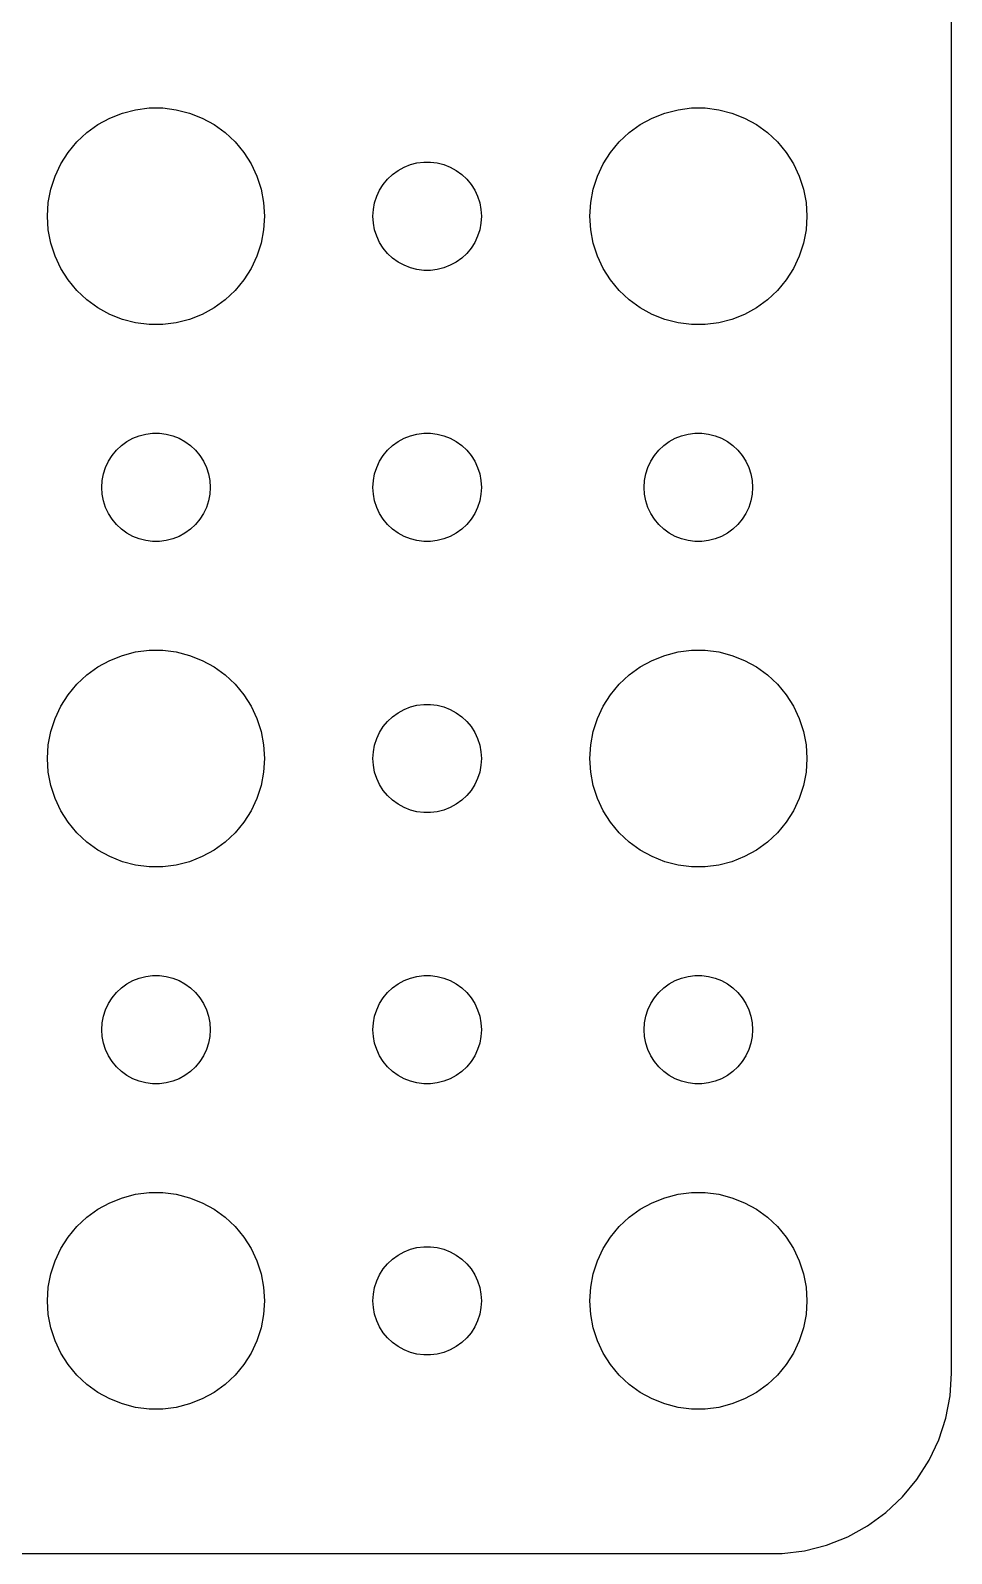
# Model space of a CAD drawing. Header units: metres. Extents: x -90 to 90, y -89 to 89.
# Drawn here: x 64.03 to 89.5, y -89.49 to -47.36 of the extents above; entities that cross this region are included whole.
import ezdxf

# ---------------------------------------------------------------- set-up
doc = ezdxf.new("R2010")
doc.units = ezdxf.units.M

msp = doc.modelspace()

# ---------------------------------------------------------------- linework, layer by layer
for p, q in [((89.5, -84.5), (89.5, 84.5)), ((66.2227, -49.7855), (66.573, -49.6468)), ((66.573, -49.6468), (66.9379, -49.5531)), ((66.9379, -49.5531), (67.3116, -49.5059)), ((67.3116, -49.5059), (67.6884, -49.5059)), ((67.6884, -49.5059), (68.0621, -49.5531)), ((68.0621, -49.5531), (68.427, -49.6468)), ((68.427, -49.6468), (68.7773, -49.7855)), ((81.2227, -49.7855), (81.573, -49.6468)), ((81.573, -49.6468), (81.9379, -49.5531)), ((81.9379, -49.5531), (82.3116, -49.5059)), ((82.3116, -49.5059), (82.6884, -49.5059)), ((82.6884, -49.5059), (83.0621, -49.5531)), ((83.0621, -49.5531), (83.427, -49.6468)), ((83.427, -49.6468), (83.7773, -49.7855)), ((65.5877, -50.1885), (65.8925, -49.967)), ((65.8925, -49.967), (66.2227, -49.7855)), ((68.7773, -49.7855), (69.1075, -49.967)), ((69.1075, -49.967), (69.4123, -50.1885)), ((80.5877, -50.1885), (80.8925, -49.967)), ((80.8925, -49.967), (81.2227, -49.7855)), ((83.7773, -49.7855), (84.1075, -49.967)), ((84.1075, -49.967), (84.4123, -50.1885)), ((65.073, -50.7366), (65.3131, -50.4464)), ((65.3131, -50.4464), (65.5877, -50.1885)), ((69.4123, -50.1885), (69.6869, -50.4464)), ((69.6869, -50.4464), (69.927, -50.7366)), ((80.073, -50.7366), (80.3131, -50.4464)), ((80.3131, -50.4464), (80.5877, -50.1885)), ((84.4123, -50.1885), (84.6869, -50.4464)), ((84.6869, -50.4464), (84.927, -50.7366)), ((64.8711, -51.0547), (65.073, -50.7366)), ((69.927, -50.7366), (70.1289, -51.0547)), ((79.8711, -51.0547), (80.073, -50.7366)), ((84.927, -50.7366), (85.1289, -51.0547)), ((64.5943, -51.7539), (64.7107, -51.3956)), ((64.7107, -51.3956), (64.8711, -51.0547)), ((70.1289, -51.0547), (70.2893, -51.3956)), ((70.2893, -51.3956), (70.4057, -51.7539)), ((73.9065, -51.4732), (74.0439, -51.3442)), ((74.0439, -51.3442), (74.1963, -51.2335)), ((74.1963, -51.2335), (74.3613, -51.1428)), ((74.3613, -51.1428), (74.5365, -51.0734)), ((74.5365, -51.0734), (74.7189, -51.0266)), ((74.7189, -51.0266), (74.9058, -51.003)), ((74.9058, -51.003), (75.0942, -51.003)), ((75.0942, -51.003), (75.2811, -51.0266)), ((75.2811, -51.0266), (75.4635, -51.0734)), ((75.4635, -51.0734), (75.6387, -51.1428)), ((75.6387, -51.1428), (75.8037, -51.2335)), ((75.8037, -51.2335), (75.9561, -51.3442)), ((75.9561, -51.3442), (76.0934, -51.4732)), ((79.5943, -51.7539), (79.7107, -51.3956)), ((79.7107, -51.3956), (79.8711, -51.0547)), ((85.1289, -51.0547), (85.2893, -51.3956)), ((85.2893, -51.3956), (85.4057, -51.7539)), ((64.5237, -52.124), (64.5943, -51.7539)), ((70.4057, -51.7539), (70.4763, -52.124)), ((73.6053, -51.9478), (73.6855, -51.7774)), ((73.6855, -51.7774), (73.7865, -51.6183)), ((73.7865, -51.6183), (73.9065, -51.4732)), ((76.0934, -51.4732), (76.2135, -51.6183)), ((76.2135, -51.6183), (76.3145, -51.7774)), ((76.3145, -51.7774), (76.3947, -51.9478)), ((79.5237, -52.124), (79.5943, -51.7539)), ((85.4057, -51.7539), (85.4763, -52.124)), ((64.5, -52.5), (64.5237, -52.124)), ((70.4763, -52.124), (70.5, -52.5)), ((73.5118, -52.312), (73.5471, -52.127)), ((73.5471, -52.127), (73.6053, -51.9478)), ((76.3947, -51.9478), (76.4529, -52.127)), ((76.4529, -52.127), (76.4882, -52.312)), ((79.5, -52.5), (79.5237, -52.124)), ((85.4763, -52.124), (85.5, -52.5)), ((64.5237, -52.876), (64.5, -52.5)), ((70.5, -52.5), (70.4763, -52.876)), ((73.5, -52.5), (73.5118, -52.312)), ((73.5118, -52.688), (73.5, -52.5)), ((76.4882, -52.312), (76.5, -52.5)), ((76.5, -52.5), (76.4882, -52.688)), ((79.5237, -52.876), (79.5, -52.5)), ((85.5, -52.5), (85.4763, -52.876)), ((64.5943, -53.2461), (64.5237, -52.876)), ((70.4763, -52.876), (70.4057, -53.2461)), ((73.5471, -52.873), (73.5118, -52.688)), ((73.6053, -53.0522), (73.5471, -52.873)), ((73.6855, -53.2226), (73.6053, -53.0522)), ((76.3947, -53.0522), (76.3145, -53.2226)), ((76.4529, -52.873), (76.3947, -53.0522)), ((76.4882, -52.688), (76.4529, -52.873)), ((79.5943, -53.2461), (79.5237, -52.876)), ((85.4763, -52.876), (85.4057, -53.2461)), ((64.7107, -53.6044), (64.5943, -53.2461)), ((70.4057, -53.2461), (70.2893, -53.6044)), ((73.7865, -53.3817), (73.6855, -53.2226)), ((73.9065, -53.5268), (73.7865, -53.3817)), ((76.2135, -53.3817), (76.0934, -53.5268)), ((76.3145, -53.2226), (76.2135, -53.3817)), ((79.7107, -53.6044), (79.5943, -53.2461)), ((85.4057, -53.2461), (85.2893, -53.6044)), ((64.8711, -53.9453), (64.7107, -53.6044)), ((70.2893, -53.6044), (70.1289, -53.9453)), ((74.0439, -53.6558), (73.9065, -53.5268)), ((74.1963, -53.7665), (74.0439, -53.6558)), ((74.3613, -53.8572), (74.1963, -53.7665)), ((74.5365, -53.9266), (74.3613, -53.8572)), ((75.6387, -53.8572), (75.4635, -53.9266)), ((75.8037, -53.7665), (75.6387, -53.8572)), ((75.9561, -53.6558), (75.8037, -53.7665)), ((76.0934, -53.5268), (75.9561, -53.6558)), ((79.8711, -53.9453), (79.7107, -53.6044)), ((85.2893, -53.6044), (85.1289, -53.9453)), ((65.073, -54.2634), (64.8711, -53.9453)), ((65.3131, -54.5536), (65.073, -54.2634)), ((69.927, -54.2634), (69.6869, -54.5536)), ((70.1289, -53.9453), (69.927, -54.2634)), ((74.7189, -53.9734), (74.5365, -53.9266)), ((74.9058, -53.997), (74.7189, -53.9734)), ((75.0942, -53.997), (74.9058, -53.997)), ((75.2811, -53.9734), (75.0942, -53.997)), ((75.4635, -53.9266), (75.2811, -53.9734)), ((80.073, -54.2634), (79.8711, -53.9453)), ((80.3131, -54.5536), (80.073, -54.2634)), ((84.927, -54.2634), (84.6869, -54.5536)), ((85.1289, -53.9453), (84.927, -54.2634)), ((65.5877, -54.8115), (65.3131, -54.5536)), ((69.6869, -54.5536), (69.4123, -54.8115)), ((80.5877, -54.8115), (80.3131, -54.5536)), ((84.6869, -54.5536), (84.4123, -54.8115)), ((65.8925, -55.033), (65.5877, -54.8115)), ((66.2227, -55.2145), (65.8925, -55.033)), ((69.1075, -55.033), (68.7773, -55.2145)), ((69.4123, -54.8115), (69.1075, -55.033)), ((80.8925, -55.033), (80.5877, -54.8115)), ((81.2227, -55.2145), (80.8925, -55.033)), ((84.1075, -55.033), (83.7773, -55.2145)), ((84.4123, -54.8115), (84.1075, -55.033)), ((66.573, -55.3532), (66.2227, -55.2145)), ((66.9379, -55.4469), (66.573, -55.3532)), ((67.3116, -55.4941), (66.9379, -55.4469)), ((67.6884, -55.4941), (67.3116, -55.4941)), ((68.0621, -55.4469), (67.6884, -55.4941)), ((68.427, -55.3532), (68.0621, -55.4469)), ((68.7773, -55.2145), (68.427, -55.3532)), ((81.573, -55.3532), (81.2227, -55.2145)), ((81.9379, -55.4469), (81.573, -55.3532)), ((82.3116, -55.4941), (81.9379, -55.4469)), ((82.6884, -55.4941), (82.3116, -55.4941)), ((83.0621, -55.4469), (82.6884, -55.4941)), ((83.427, -55.3532), (83.0621, -55.4469)), ((83.7773, -55.2145), (83.427, -55.3532)), ((67.0365, -58.5734), (67.2189, -58.5266)), ((67.2189, -58.5266), (67.4058, -58.503)), ((67.4058, -58.503), (67.5942, -58.503)), ((67.5942, -58.503), (67.7811, -58.5266)), ((67.7811, -58.5266), (67.9635, -58.5734)), ((74.5365, -58.5734), (74.7189, -58.5266)), ((74.7189, -58.5266), (74.9058, -58.503)), ((74.9058, -58.503), (75.0942, -58.503)), ((75.0942, -58.503), (75.2811, -58.5266)), ((75.2811, -58.5266), (75.4635, -58.5734)), ((82.0365, -58.5734), (82.2189, -58.5266)), ((82.2189, -58.5266), (82.4058, -58.503)), ((82.4058, -58.503), (82.5942, -58.503)), ((82.5942, -58.503), (82.7811, -58.5266)), ((82.7811, -58.5266), (82.9635, -58.5734)), ((66.2865, -59.1183), (66.4065, -58.9732)), ((66.4065, -58.9732), (66.5439, -58.8442)), ((66.5439, -58.8442), (66.6963, -58.7335)), ((66.6963, -58.7335), (66.8613, -58.6428)), ((66.8613, -58.6428), (67.0365, -58.5734)), ((67.9635, -58.5734), (68.1387, -58.6428)), ((68.1387, -58.6428), (68.3037, -58.7335)), ((68.3037, -58.7335), (68.4561, -58.8442)), ((68.4561, -58.8442), (68.5934, -58.9732)), ((68.5934, -58.9732), (68.7135, -59.1183)), ((73.7865, -59.1183), (73.9065, -58.9732)), ((73.9065, -58.9732), (74.0439, -58.8442)), ((74.0439, -58.8442), (74.1963, -58.7335)), ((74.1963, -58.7335), (74.3613, -58.6428)), ((74.3613, -58.6428), (74.5365, -58.5734)), ((75.4635, -58.5734), (75.6387, -58.6428)), ((75.6387, -58.6428), (75.8037, -58.7335)), ((75.8037, -58.7335), (75.9561, -58.8442)), ((75.9561, -58.8442), (76.0934, -58.9732)), ((76.0934, -58.9732), (76.2135, -59.1183)), ((81.2865, -59.1183), (81.4065, -58.9732)), ((81.4065, -58.9732), (81.5439, -58.8442)), ((81.5439, -58.8442), (81.6963, -58.7335)), ((81.6963, -58.7335), (81.8613, -58.6428)), ((81.8613, -58.6428), (82.0365, -58.5734)), ((82.9635, -58.5734), (83.1387, -58.6428)), ((83.1387, -58.6428), (83.3037, -58.7335)), ((83.3037, -58.7335), (83.4561, -58.8442)), ((83.4561, -58.8442), (83.5934, -58.9732)), ((83.5934, -58.9732), (83.7135, -59.1183)), ((66.1053, -59.4478), (66.1855, -59.2774)), ((66.1855, -59.2774), (66.2865, -59.1183)), ((68.7135, -59.1183), (68.8145, -59.2774)), ((68.8145, -59.2774), (68.8947, -59.4478)), ((73.6053, -59.4478), (73.6855, -59.2774)), ((73.6855, -59.2774), (73.7865, -59.1183)), ((76.2135, -59.1183), (76.3145, -59.2774)), ((76.3145, -59.2774), (76.3947, -59.4478)), ((81.1053, -59.4478), (81.1855, -59.2774)), ((81.1855, -59.2774), (81.2865, -59.1183)), ((83.7135, -59.1183), (83.8145, -59.2774)), ((83.8145, -59.2774), (83.8947, -59.4478)), ((66, -60), (66.0118, -59.812)), ((66.0118, -59.812), (66.0471, -59.627)), ((66.0471, -59.627), (66.1053, -59.4478)), ((68.8947, -59.4478), (68.9529, -59.627)), ((68.9529, -59.627), (68.9882, -59.812)), ((68.9882, -59.812), (69, -60)), ((73.5, -60), (73.5118, -59.812)), ((73.5118, -59.812), (73.5471, -59.627)), ((73.5471, -59.627), (73.6053, -59.4478)), ((76.3947, -59.4478), (76.4529, -59.627)), ((76.4529, -59.627), (76.4882, -59.812)), ((76.4882, -59.812), (76.5, -60)), ((81, -60), (81.0118, -59.812)), ((81.0118, -59.812), (81.0471, -59.627)), ((81.0471, -59.627), (81.1053, -59.4478)), ((83.8947, -59.4478), (83.9529, -59.627)), ((83.9529, -59.627), (83.9882, -59.812)), ((83.9882, -59.812), (84, -60)), ((66.0118, -60.188), (66, -60)), ((66.0471, -60.373), (66.0118, -60.188)), ((68.9882, -60.188), (68.9529, -60.373)), ((69, -60), (68.9882, -60.188)), ((73.5118, -60.188), (73.5, -60)), ((73.5471, -60.373), (73.5118, -60.188)), ((76.4882, -60.188), (76.4529, -60.373)), ((76.5, -60), (76.4882, -60.188)), ((81.0118, -60.188), (81, -60)), ((81.0471, -60.373), (81.0118, -60.188)), ((83.9882, -60.188), (83.9529, -60.373)), ((84, -60), (83.9882, -60.188)), ((66.1053, -60.5522), (66.0471, -60.373)), ((66.1855, -60.7226), (66.1053, -60.5522)), ((68.8947, -60.5522), (68.8145, -60.7226)), ((68.9529, -60.373), (68.8947, -60.5522)), ((73.6053, -60.5522), (73.5471, -60.373)), ((73.6855, -60.7226), (73.6053, -60.5522)), ((76.3947, -60.5522), (76.3145, -60.7226)), ((76.4529, -60.373), (76.3947, -60.5522)), ((81.1053, -60.5522), (81.0471, -60.373)), ((81.1855, -60.7226), (81.1053, -60.5522)), ((83.8947, -60.5522), (83.8145, -60.7226)), ((83.9529, -60.373), (83.8947, -60.5522)), ((66.2865, -60.8817), (66.1855, -60.7226)), ((66.4065, -61.0268), (66.2865, -60.8817)), ((66.5439, -61.1558), (66.4065, -61.0268)), ((68.5934, -61.0268), (68.4561, -61.1558)), ((68.7135, -60.8817), (68.5934, -61.0268)), ((68.8145, -60.7226), (68.7135, -60.8817)), ((73.7865, -60.8817), (73.6855, -60.7226)), ((73.9065, -61.0268), (73.7865, -60.8817)), ((74.0439, -61.1558), (73.9065, -61.0268)), ((76.0934, -61.0268), (75.9561, -61.1558)), ((76.2135, -60.8817), (76.0934, -61.0268)), ((76.3145, -60.7226), (76.2135, -60.8817)), ((81.2865, -60.8817), (81.1855, -60.7226)), ((81.4065, -61.0268), (81.2865, -60.8817)), ((81.5439, -61.1558), (81.4065, -61.0268)), ((83.5934, -61.0268), (83.4561, -61.1558)), ((83.7135, -60.8817), (83.5934, -61.0268)), ((83.8145, -60.7226), (83.7135, -60.8817)), ((66.6963, -61.2665), (66.5439, -61.1558)), ((66.8613, -61.3572), (66.6963, -61.2665)), ((67.0365, -61.4266), (66.8613, -61.3572)), ((67.2189, -61.4734), (67.0365, -61.4266)), ((67.4058, -61.497), (67.2189, -61.4734)), ((67.5942, -61.497), (67.4058, -61.497)), ((67.7811, -61.4734), (67.5942, -61.497)), ((67.9635, -61.4266), (67.7811, -61.4734)), ((68.1387, -61.3572), (67.9635, -61.4266)), ((68.3037, -61.2665), (68.1387, -61.3572)), ((68.4561, -61.1558), (68.3037, -61.2665)), ((74.1963, -61.2665), (74.0439, -61.1558)), ((74.3613, -61.3572), (74.1963, -61.2665)), ((74.5365, -61.4266), (74.3613, -61.3572)), ((74.7189, -61.4734), (74.5365, -61.4266)), ((74.9058, -61.497), (74.7189, -61.4734)), ((75.0942, -61.497), (74.9058, -61.497)), ((75.2811, -61.4734), (75.0942, -61.497)), ((75.4635, -61.4266), (75.2811, -61.4734)), ((75.6387, -61.3572), (75.4635, -61.4266)), ((75.8037, -61.2665), (75.6387, -61.3572)), ((75.9561, -61.1558), (75.8037, -61.2665)), ((81.6963, -61.2665), (81.5439, -61.1558)), ((81.8613, -61.3572), (81.6963, -61.2665)), ((82.0365, -61.4266), (81.8613, -61.3572)), ((82.2189, -61.4734), (82.0365, -61.4266)), ((82.4058, -61.497), (82.2189, -61.4734)), ((82.5942, -61.497), (82.4058, -61.497)), ((82.7811, -61.4734), (82.5942, -61.497)), ((82.9635, -61.4266), (82.7811, -61.4734)), ((83.1387, -61.3572), (82.9635, -61.4266)), ((83.3037, -61.2665), (83.1387, -61.3572)), ((83.4561, -61.1558), (83.3037, -61.2665)), ((65.8925, -64.967), (66.2227, -64.7855)), ((66.2227, -64.7855), (66.573, -64.6468)), ((66.573, -64.6468), (66.9379, -64.5531)), ((66.9379, -64.5531), (67.3116, -64.5059)), ((67.3116, -64.5059), (67.6884, -64.5059)), ((67.6884, -64.5059), (68.0621, -64.5531)), ((68.0621, -64.5531), (68.427, -64.6468)), ((68.427, -64.6468), (68.7773, -64.7855)), ((68.7773, -64.7855), (69.1075, -64.967)), ((80.8925, -64.967), (81.2227, -64.7855)), ((81.2227, -64.7855), (81.573, -64.6468)), ((81.573, -64.6468), (81.9379, -64.5531)), ((81.9379, -64.5531), (82.3116, -64.5059)), ((82.3116, -64.5059), (82.6884, -64.5059)), ((82.6884, -64.5059), (83.0621, -64.5531)), ((83.0621, -64.5531), (83.427, -64.6468)), ((83.427, -64.6468), (83.7773, -64.7855)), ((83.7773, -64.7855), (84.1075, -64.967)), ((65.3131, -65.4464), (65.5877, -65.1885)), ((65.5877, -65.1885), (65.8925, -64.967)), ((69.1075, -64.967), (69.4123, -65.1885)), ((69.4123, -65.1885), (69.6869, -65.4464)), ((80.3131, -65.4464), (80.5877, -65.1885)), ((80.5877, -65.1885), (80.8925, -64.967)), ((84.1075, -64.967), (84.4123, -65.1885)), ((84.4123, -65.1885), (84.6869, -65.4464)), ((65.073, -65.7366), (65.3131, -65.4464)), ((69.6869, -65.4464), (69.927, -65.7366)), ((80.073, -65.7366), (80.3131, -65.4464)), ((84.6869, -65.4464), (84.927, -65.7366)), ((64.7107, -66.3956), (64.8711, -66.0547)), ((64.8711, -66.0547), (65.073, -65.7366)), ((69.927, -65.7366), (70.1289, -66.0547)), ((70.1289, -66.0547), (70.2893, -66.3956)), ((74.3613, -66.1428), (74.5365, -66.0734)), ((74.5365, -66.0734), (74.7189, -66.0266)), ((74.7189, -66.0266), (74.9058, -66.003)), ((74.9058, -66.003), (75.0942, -66.003)), ((75.0942, -66.003), (75.2811, -66.0266)), ((75.2811, -66.0266), (75.4635, -66.0734)), ((75.4635, -66.0734), (75.6387, -66.1428)), ((79.7107, -66.3956), (79.8711, -66.0547)), ((79.8711, -66.0547), (80.073, -65.7366)), ((84.927, -65.7366), (85.1289, -66.0547)), ((85.1289, -66.0547), (85.2893, -66.3956)), ((64.5943, -66.7539), (64.7107, -66.3956)), ((70.2893, -66.3956), (70.4057, -66.7539)), ((73.7865, -66.6183), (73.9065, -66.4732)), ((73.9065, -66.4732), (74.0439, -66.3442)), ((74.0439, -66.3442), (74.1963, -66.2335)), ((74.1963, -66.2335), (74.3613, -66.1428)), ((75.6387, -66.1428), (75.8037, -66.2335)), ((75.8037, -66.2335), (75.9561, -66.3442)), ((75.9561, -66.3442), (76.0934, -66.4732)), ((76.0934, -66.4732), (76.2135, -66.6183)), ((79.5943, -66.7539), (79.7107, -66.3956)), ((85.2893, -66.3956), (85.4057, -66.7539)), ((64.5237, -67.124), (64.5943, -66.7539)), ((70.4057, -66.7539), (70.4763, -67.124)), ((73.5471, -67.127), (73.6053, -66.9478)), ((73.6053, -66.9478), (73.6855, -66.7774)), ((73.6855, -66.7774), (73.7865, -66.6183)), ((76.2135, -66.6183), (76.3145, -66.7774)), ((76.3145, -66.7774), (76.3947, -66.9478)), ((76.3947, -66.9478), (76.4529, -67.127)), ((79.5237, -67.124), (79.5943, -66.7539)), ((85.4057, -66.7539), (85.4763, -67.124)), ((64.5, -67.5), (64.5237, -67.124)), ((70.4763, -67.124), (70.5, -67.5)), ((73.5, -67.5), (73.5118, -67.312)), ((73.5118, -67.312), (73.5471, -67.127)), ((76.4529, -67.127), (76.4882, -67.312)), ((76.4882, -67.312), (76.5, -67.5)), ((79.5, -67.5), (79.5237, -67.124)), ((85.4763, -67.124), (85.5, -67.5)), ((64.5237, -67.876), (64.5, -67.5)), ((70.5, -67.5), (70.4763, -67.876)), ((73.5118, -67.688), (73.5, -67.5)), ((73.5471, -67.873), (73.5118, -67.688)), ((76.4882, -67.688), (76.4529, -67.873)), ((76.5, -67.5), (76.4882, -67.688)), ((79.5237, -67.876), (79.5, -67.5)), ((85.5, -67.5), (85.4763, -67.876)), ((64.5943, -68.2461), (64.5237, -67.876)), ((64.7107, -68.6044), (64.5943, -68.2461)), ((70.4057, -68.2461), (70.2893, -68.6044)), ((70.4763, -67.876), (70.4057, -68.2461)), ((73.6053, -68.0522), (73.5471, -67.873)), ((73.6855, -68.2226), (73.6053, -68.0522)), ((73.7865, -68.3817), (73.6855, -68.2226)), ((76.3145, -68.2226), (76.2135, -68.3817)), ((76.3947, -68.0522), (76.3145, -68.2226)), ((76.4529, -67.873), (76.3947, -68.0522)), ((79.5943, -68.2461), (79.5237, -67.876)), ((79.7107, -68.6044), (79.5943, -68.2461)), ((85.4057, -68.2461), (85.2893, -68.6044)), ((85.4763, -67.876), (85.4057, -68.2461)), ((64.8711, -68.9453), (64.7107, -68.6044)), ((70.2893, -68.6044), (70.1289, -68.9453)), ((73.9065, -68.5268), (73.7865, -68.3817)), ((74.0439, -68.6558), (73.9065, -68.5268)), ((74.1963, -68.7665), (74.0439, -68.6558)), ((75.9561, -68.6558), (75.8037, -68.7665)), ((76.0934, -68.5268), (75.9561, -68.6558)), ((76.2135, -68.3817), (76.0934, -68.5268)), ((79.8711, -68.9453), (79.7107, -68.6044)), ((85.2893, -68.6044), (85.1289, -68.9453)), ((65.073, -69.2634), (64.8711, -68.9453)), ((70.1289, -68.9453), (69.927, -69.2634)), ((74.3613, -68.8572), (74.1963, -68.7665)), ((74.5365, -68.9266), (74.3613, -68.8572)), ((74.7189, -68.9734), (74.5365, -68.9266)), ((74.9058, -68.997), (74.7189, -68.9734)), ((75.0942, -68.997), (74.9058, -68.997)), ((75.2811, -68.9734), (75.0942, -68.997)), ((75.4635, -68.9266), (75.2811, -68.9734)), ((75.6387, -68.8572), (75.4635, -68.9266)), ((75.8037, -68.7665), (75.6387, -68.8572)), ((80.073, -69.2634), (79.8711, -68.9453)), ((85.1289, -68.9453), (84.927, -69.2634)), ((65.3131, -69.5536), (65.073, -69.2634)), ((69.927, -69.2634), (69.6869, -69.5536)), ((80.3131, -69.5536), (80.073, -69.2634)), ((84.927, -69.2634), (84.6869, -69.5536)), ((65.5877, -69.8115), (65.3131, -69.5536)), ((65.8925, -70.033), (65.5877, -69.8115)), ((69.4123, -69.8115), (69.1075, -70.033)), ((69.6869, -69.5536), (69.4123, -69.8115)), ((80.5877, -69.8115), (80.3131, -69.5536)), ((80.8925, -70.033), (80.5877, -69.8115)), ((84.4123, -69.8115), (84.1075, -70.033)), ((84.6869, -69.5536), (84.4123, -69.8115)), ((66.2227, -70.2145), (65.8925, -70.033)), ((66.573, -70.3532), (66.2227, -70.2145)), ((66.9379, -70.4469), (66.573, -70.3532)), ((68.427, -70.3532), (68.0621, -70.4469)), ((68.7773, -70.2145), (68.427, -70.3532)), ((69.1075, -70.033), (68.7773, -70.2145)), ((81.2227, -70.2145), (80.8925, -70.033)), ((81.573, -70.3532), (81.2227, -70.2145)), ((81.9379, -70.4469), (81.573, -70.3532)), ((83.427, -70.3532), (83.0621, -70.4469)), ((83.7773, -70.2145), (83.427, -70.3532)), ((84.1075, -70.033), (83.7773, -70.2145)), ((67.3116, -70.4941), (66.9379, -70.4469)), ((67.6884, -70.4941), (67.3116, -70.4941)), ((68.0621, -70.4469), (67.6884, -70.4941)), ((82.3116, -70.4941), (81.9379, -70.4469)), ((82.6884, -70.4941), (82.3116, -70.4941)), ((83.0621, -70.4469), (82.6884, -70.4941)), ((66.6963, -73.7335), (66.8613, -73.6428)), ((66.8613, -73.6428), (67.0365, -73.5734)), ((67.0365, -73.5734), (67.2189, -73.5266)), ((67.2189, -73.5266), (67.4058, -73.503)), ((67.4058, -73.503), (67.5942, -73.503)), ((67.5942, -73.503), (67.7811, -73.5266)), ((67.7811, -73.5266), (67.9635, -73.5734)), ((67.9635, -73.5734), (68.1387, -73.6428)), ((68.1387, -73.6428), (68.3037, -73.7335)), ((74.1963, -73.7335), (74.3613, -73.6428)), ((74.3613, -73.6428), (74.5365, -73.5734)), ((74.5365, -73.5734), (74.7189, -73.5266)), ((74.7189, -73.5266), (74.9058, -73.503)), ((74.9058, -73.503), (75.0942, -73.503)), ((75.0942, -73.503), (75.2811, -73.5266)), ((75.2811, -73.5266), (75.4635, -73.5734)), ((75.4635, -73.5734), (75.6387, -73.6428)), ((75.6387, -73.6428), (75.8037, -73.7335)), ((81.6963, -73.7335), (81.8613, -73.6428)), ((81.8613, -73.6428), (82.0365, -73.5734)), ((82.0365, -73.5734), (82.2189, -73.5266)), ((82.2189, -73.5266), (82.4058, -73.503)), ((82.4058, -73.503), (82.5942, -73.503)), ((82.5942, -73.503), (82.7811, -73.5266)), ((82.7811, -73.5266), (82.9635, -73.5734)), ((82.9635, -73.5734), (83.1387, -73.6428)), ((83.1387, -73.6428), (83.3037, -73.7335)), ((66.1855, -74.2774), (66.2865, -74.1183)), ((66.2865, -74.1183), (66.4065, -73.9732)), ((66.4065, -73.9732), (66.5439, -73.8442)), ((66.5439, -73.8442), (66.6963, -73.7335)), ((68.3037, -73.7335), (68.4561, -73.8442)), ((68.4561, -73.8442), (68.5934, -73.9732)), ((68.5934, -73.9732), (68.7135, -74.1183)), ((68.7135, -74.1183), (68.8145, -74.2774)), ((73.6855, -74.2774), (73.7865, -74.1183)), ((73.7865, -74.1183), (73.9065, -73.9732)), ((73.9065, -73.9732), (74.0439, -73.8442)), ((74.0439, -73.8442), (74.1963, -73.7335)), ((75.8037, -73.7335), (75.9561, -73.8442)), ((75.9561, -73.8442), (76.0934, -73.9732)), ((76.0934, -73.9732), (76.2135, -74.1183)), ((76.2135, -74.1183), (76.3145, -74.2774)), ((81.1855, -74.2774), (81.2865, -74.1183)), ((81.2865, -74.1183), (81.4065, -73.9732)), ((81.4065, -73.9732), (81.5439, -73.8442)), ((81.5439, -73.8442), (81.6963, -73.7335)), ((83.3037, -73.7335), (83.4561, -73.8442)), ((83.4561, -73.8442), (83.5934, -73.9732)), ((83.5934, -73.9732), (83.7135, -74.1183)), ((83.7135, -74.1183), (83.8145, -74.2774)), ((66.0471, -74.627), (66.1053, -74.4478)), ((66.1053, -74.4478), (66.1855, -74.2774)), ((68.8145, -74.2774), (68.8947, -74.4478)), ((68.8947, -74.4478), (68.9529, -74.627)), ((73.5471, -74.627), (73.6053, -74.4478)), ((73.6053, -74.4478), (73.6855, -74.2774)), ((76.3145, -74.2774), (76.3947, -74.4478)), ((76.3947, -74.4478), (76.4529, -74.627)), ((81.0471, -74.627), (81.1053, -74.4478)), ((81.1053, -74.4478), (81.1855, -74.2774)), ((83.8145, -74.2774), (83.8947, -74.4478)), ((83.8947, -74.4478), (83.9529, -74.627)), ((66, -75), (66.0118, -74.812)), ((66.0118, -74.812), (66.0471, -74.627)), ((68.9529, -74.627), (68.9882, -74.812)), ((68.9882, -74.812), (69, -75)), ((73.5, -75), (73.5118, -74.812)), ((73.5118, -74.812), (73.5471, -74.627)), ((76.4529, -74.627), (76.4882, -74.812)), ((76.4882, -74.812), (76.5, -75)), ((81, -75), (81.0118, -74.812)), ((81.0118, -74.812), (81.0471, -74.627)), ((83.9529, -74.627), (83.9882, -74.812)), ((83.9882, -74.812), (84, -75)), ((66.0118, -75.188), (66, -75)), ((66.0471, -75.373), (66.0118, -75.188)), ((66.1053, -75.5522), (66.0471, -75.373)), ((68.9529, -75.373), (68.8947, -75.5522)), ((68.9882, -75.188), (68.9529, -75.373)), ((69, -75), (68.9882, -75.188)), ((73.5118, -75.188), (73.5, -75)), ((73.5471, -75.373), (73.5118, -75.188)), ((73.6053, -75.5522), (73.5471, -75.373)), ((76.4529, -75.373), (76.3947, -75.5522)), ((76.4882, -75.188), (76.4529, -75.373)), ((76.5, -75), (76.4882, -75.188)), ((81.0118, -75.188), (81, -75)), ((81.0471, -75.373), (81.0118, -75.188)), ((81.1053, -75.5522), (81.0471, -75.373)), ((83.9529, -75.373), (83.8947, -75.5522)), ((83.9882, -75.188), (83.9529, -75.373)), ((84, -75), (83.9882, -75.188)), ((66.1855, -75.7226), (66.1053, -75.5522)), ((66.2865, -75.8817), (66.1855, -75.7226)), ((68.8145, -75.7226), (68.7135, -75.8817)), ((68.8947, -75.5522), (68.8145, -75.7226)), ((73.6855, -75.7226), (73.6053, -75.5522)), ((73.7865, -75.8817), (73.6855, -75.7226)), ((76.3145, -75.7226), (76.2135, -75.8817)), ((76.3947, -75.5522), (76.3145, -75.7226)), ((81.1855, -75.7226), (81.1053, -75.5522)), ((81.2865, -75.8817), (81.1855, -75.7226)), ((83.8145, -75.7226), (83.7135, -75.8817)), ((83.8947, -75.5522), (83.8145, -75.7226)), ((66.4065, -76.0268), (66.2865, -75.8817)), ((66.5439, -76.1558), (66.4065, -76.0268)), ((66.6963, -76.2665), (66.5439, -76.1558)), ((68.4561, -76.1558), (68.3037, -76.2665)), ((68.5934, -76.0268), (68.4561, -76.1558)), ((68.7135, -75.8817), (68.5934, -76.0268)), ((73.9065, -76.0268), (73.7865, -75.8817)), ((74.0439, -76.1558), (73.9065, -76.0268)), ((74.1963, -76.2665), (74.0439, -76.1558)), ((75.9561, -76.1558), (75.8037, -76.2665)), ((76.0934, -76.0268), (75.9561, -76.1558)), ((76.2135, -75.8817), (76.0934, -76.0268)), ((81.4065, -76.0268), (81.2865, -75.8817)), ((81.5439, -76.1558), (81.4065, -76.0268)), ((81.6963, -76.2665), (81.5439, -76.1558)), ((83.4561, -76.1558), (83.3037, -76.2665)), ((83.5934, -76.0268), (83.4561, -76.1558)), ((83.7135, -75.8817), (83.5934, -76.0268)), ((66.8613, -76.3572), (66.6963, -76.2665)), ((67.0365, -76.4266), (66.8613, -76.3572)), ((67.2189, -76.4734), (67.0365, -76.4266)), ((67.4058, -76.497), (67.2189, -76.4734)), ((67.5942, -76.497), (67.4058, -76.497)), ((67.7811, -76.4734), (67.5942, -76.497)), ((67.9635, -76.4266), (67.7811, -76.4734)), ((68.1387, -76.3572), (67.9635, -76.4266)), ((68.3037, -76.2665), (68.1387, -76.3572)), ((74.3613, -76.3572), (74.1963, -76.2665)), ((74.5365, -76.4266), (74.3613, -76.3572)), ((74.7189, -76.4734), (74.5365, -76.4266)), ((74.9058, -76.497), (74.7189, -76.4734)), ((75.0942, -76.497), (74.9058, -76.497)), ((75.2811, -76.4734), (75.0942, -76.497)), ((75.4635, -76.4266), (75.2811, -76.4734)), ((75.6387, -76.3572), (75.4635, -76.4266)), ((75.8037, -76.2665), (75.6387, -76.3572)), ((81.8613, -76.3572), (81.6963, -76.2665)), ((82.0365, -76.4266), (81.8613, -76.3572)), ((82.2189, -76.4734), (82.0365, -76.4266)), ((82.4058, -76.497), (82.2189, -76.4734)), ((82.5942, -76.497), (82.4058, -76.497)), ((82.7811, -76.4734), (82.5942, -76.497)), ((82.9635, -76.4266), (82.7811, -76.4734)), ((83.1387, -76.3572), (82.9635, -76.4266)), ((83.3037, -76.2665), (83.1387, -76.3572)), ((66.573, -79.6468), (66.9379, -79.5531)), ((66.9379, -79.5531), (67.3116, -79.5059)), ((67.3116, -79.5059), (67.6884, -79.5059)), ((67.6884, -79.5059), (68.0621, -79.5531)), ((68.0621, -79.5531), (68.427, -79.6468)), ((81.573, -79.6468), (81.9379, -79.5531)), ((81.9379, -79.5531), (82.3116, -79.5059)), ((82.3116, -79.5059), (82.6884, -79.5059)), ((82.6884, -79.5059), (83.0621, -79.5531)), ((83.0621, -79.5531), (83.427, -79.6468)), ((65.5877, -80.1885), (65.8925, -79.967)), ((65.8925, -79.967), (66.2227, -79.7855)), ((66.2227, -79.7855), (66.573, -79.6468)), ((68.427, -79.6468), (68.7773, -79.7855)), ((68.7773, -79.7855), (69.1075, -79.967)), ((69.1075, -79.967), (69.4123, -80.1885)), ((80.5877, -80.1885), (80.8925, -79.967)), ((80.8925, -79.967), (81.2227, -79.7855)), ((81.2227, -79.7855), (81.573, -79.6468)), ((83.427, -79.6468), (83.7773, -79.7855)), ((83.7773, -79.7855), (84.1075, -79.967)), ((84.1075, -79.967), (84.4123, -80.1885)), ((65.073, -80.7366), (65.3131, -80.4464)), ((65.3131, -80.4464), (65.5877, -80.1885)), ((69.4123, -80.1885), (69.6869, -80.4464)), ((69.6869, -80.4464), (69.927, -80.7366)), ((80.073, -80.7366), (80.3131, -80.4464)), ((80.3131, -80.4464), (80.5877, -80.1885)), ((84.4123, -80.1885), (84.6869, -80.4464)), ((84.6869, -80.4464), (84.927, -80.7366)), ((64.8711, -81.0547), (65.073, -80.7366)), ((69.927, -80.7366), (70.1289, -81.0547)), ((79.8711, -81.0547), (80.073, -80.7366)), ((84.927, -80.7366), (85.1289, -81.0547)), ((64.7107, -81.3956), (64.8711, -81.0547)), ((70.1289, -81.0547), (70.2893, -81.3956)), ((74.0439, -81.3442), (74.1963, -81.2335)), ((74.1963, -81.2335), (74.3613, -81.1428)), ((74.3613, -81.1428), (74.5365, -81.0734)), ((74.5365, -81.0734), (74.7189, -81.0266)), ((74.7189, -81.0266), (74.9058, -81.003)), ((74.9058, -81.003), (75.0942, -81.003)), ((75.0942, -81.003), (75.2811, -81.0266)), ((75.2811, -81.0266), (75.4635, -81.0734)), ((75.4635, -81.0734), (75.6387, -81.1428)), ((75.6387, -81.1428), (75.8037, -81.2335)), ((75.8037, -81.2335), (75.9561, -81.3442)), ((79.7107, -81.3956), (79.8711, -81.0547)), ((85.1289, -81.0547), (85.2893, -81.3956)), ((64.5943, -81.7539), (64.7107, -81.3956)), ((70.2893, -81.3956), (70.4057, -81.7539)), ((73.6855, -81.7774), (73.7865, -81.6183)), ((73.7865, -81.6183), (73.9065, -81.4732)), ((73.9065, -81.4732), (74.0439, -81.3442)), ((75.9561, -81.3442), (76.0934, -81.4732)), ((76.0934, -81.4732), (76.2135, -81.6183)), ((76.2135, -81.6183), (76.3145, -81.7774)), ((79.5943, -81.7539), (79.7107, -81.3956)), ((85.2893, -81.3956), (85.4057, -81.7539)), ((64.5, -82.5), (64.5237, -82.124)), ((64.5237, -82.124), (64.5943, -81.7539)), ((70.4057, -81.7539), (70.4763, -82.124)), ((70.4763, -82.124), (70.5, -82.5)), ((73.5118, -82.312), (73.5471, -82.127)), ((73.5471, -82.127), (73.6053, -81.9478)), ((73.6053, -81.9478), (73.6855, -81.7774)), ((76.3145, -81.7774), (76.3947, -81.9478)), ((76.3947, -81.9478), (76.4529, -82.127)), ((76.4529, -82.127), (76.4882, -82.312)), ((79.5, -82.5), (79.5237, -82.124)), ((79.5237, -82.124), (79.5943, -81.7539)), ((85.4057, -81.7539), (85.4763, -82.124)), ((85.4763, -82.124), (85.5, -82.5)), ((64.5237, -82.876), (64.5, -82.5)), ((70.5, -82.5), (70.4763, -82.876)), ((73.5, -82.5), (73.5118, -82.312)), ((73.5118, -82.688), (73.5, -82.5)), ((76.4882, -82.312), (76.5, -82.5)), ((76.5, -82.5), (76.4882, -82.688)), ((79.5237, -82.876), (79.5, -82.5)), ((85.5, -82.5), (85.4763, -82.876)), ((64.5943, -83.2461), (64.5237, -82.876)), ((70.4763, -82.876), (70.4057, -83.2461)), ((73.5471, -82.873), (73.5118, -82.688)), ((73.6053, -83.0522), (73.5471, -82.873)), ((76.4529, -82.873), (76.3947, -83.0522)), ((76.4882, -82.688), (76.4529, -82.873)), ((79.5943, -83.2461), (79.5237, -82.876)), ((85.4763, -82.876), (85.4057, -83.2461)), ((64.7107, -83.6044), (64.5943, -83.2461)), ((70.4057, -83.2461), (70.2893, -83.6044)), ((73.6855, -83.2226), (73.6053, -83.0522)), ((73.7865, -83.3817), (73.6855, -83.2226)), ((73.9065, -83.5268), (73.7865, -83.3817)), ((76.2135, -83.3817), (76.0934, -83.5268)), ((76.3145, -83.2226), (76.2135, -83.3817)), ((76.3947, -83.0522), (76.3145, -83.2226)), ((79.7107, -83.6044), (79.5943, -83.2461)), ((85.4057, -83.2461), (85.2893, -83.6044)), ((64.8711, -83.9453), (64.7107, -83.6044)), ((70.2893, -83.6044), (70.1289, -83.9453)), ((74.0439, -83.6558), (73.9065, -83.5268)), ((74.1963, -83.7665), (74.0439, -83.6558)), ((74.3613, -83.8572), (74.1963, -83.7665)), ((75.8037, -83.7665), (75.6387, -83.8572)), ((75.9561, -83.6558), (75.8037, -83.7665)), ((76.0934, -83.5268), (75.9561, -83.6558)), ((79.8711, -83.9453), (79.7107, -83.6044)), ((85.2893, -83.6044), (85.1289, -83.9453)), ((65.073, -84.2634), (64.8711, -83.9453)), ((70.1289, -83.9453), (69.927, -84.2634)), ((74.5365, -83.9266), (74.3613, -83.8572)), ((74.7189, -83.9734), (74.5365, -83.9266)), ((74.9058, -83.997), (74.7189, -83.9734)), ((75.0942, -83.997), (74.9058, -83.997)), ((75.2811, -83.9734), (75.0942, -83.997)), ((75.4635, -83.9266), (75.2811, -83.9734)), ((75.6387, -83.8572), (75.4635, -83.9266)), ((80.073, -84.2634), (79.8711, -83.9453)), ((85.1289, -83.9453), (84.927, -84.2634)), ((65.3131, -84.5536), (65.073, -84.2634)), ((65.5877, -84.8115), (65.3131, -84.5536)), ((69.6869, -84.5536), (69.4123, -84.8115)), ((69.927, -84.2634), (69.6869, -84.5536)), ((80.3131, -84.5536), (80.073, -84.2634)), ((80.5877, -84.8115), (80.3131, -84.5536)), ((84.6869, -84.5536), (84.4123, -84.8115)), ((84.927, -84.2634), (84.6869, -84.5536)), ((89.4606, -85.1267), (89.5, -84.5)), ((65.8925, -85.033), (65.5877, -84.8115)), ((66.2227, -85.2145), (65.8925, -85.033)), ((69.1075, -85.033), (68.7773, -85.2145)), ((69.4123, -84.8115), (69.1075, -85.033)), ((80.8925, -85.033), (80.5877, -84.8115)), ((81.2227, -85.2145), (80.8925, -85.033)), ((84.1075, -85.033), (83.7773, -85.2145)), ((84.4123, -84.8115), (84.1075, -85.033)), ((66.573, -85.3532), (66.2227, -85.2145)), ((66.9379, -85.4469), (66.573, -85.3532)), ((67.3116, -85.4941), (66.9379, -85.4469)), ((67.6884, -85.4941), (67.3116, -85.4941)), ((68.0621, -85.4469), (67.6884, -85.4941)), ((68.427, -85.3532), (68.0621, -85.4469)), ((68.7773, -85.2145), (68.427, -85.3532)), ((81.573, -85.3532), (81.2227, -85.2145)), ((81.9379, -85.4469), (81.573, -85.3532)), ((82.3116, -85.4941), (81.9379, -85.4469)), ((82.6884, -85.4941), (82.3116, -85.4941)), ((83.0621, -85.4469), (82.6884, -85.4941)), ((83.427, -85.3532), (83.0621, -85.4469)), ((83.7773, -85.2145), (83.427, -85.3532)), ((89.3429, -85.7434), (89.4606, -85.1267)), ((89.1489, -86.3406), (89.3429, -85.7434)), ((88.8815, -86.9088), (89.1489, -86.3406)), ((88.5451, -87.4389), (88.8815, -86.9088)), ((88.1448, -87.9227), (88.5451, -87.4389)), ((87.6871, -88.3526), (88.1448, -87.9227)), ((87.1791, -88.7216), (87.6871, -88.3526)), ((86.6289, -89.0241), (87.1791, -88.7216)), ((85.4369, -89.4114), (86.0451, -89.2553)), ((86.0451, -89.2553), (86.6289, -89.0241)), ((-84.8139, -89.4901), (84.8139, -89.4901)), ((84.8139, -89.4901), (85.4369, -89.4114))]:
    msp.add_line(p, q)

doc.saveas('drawing.dxf')
